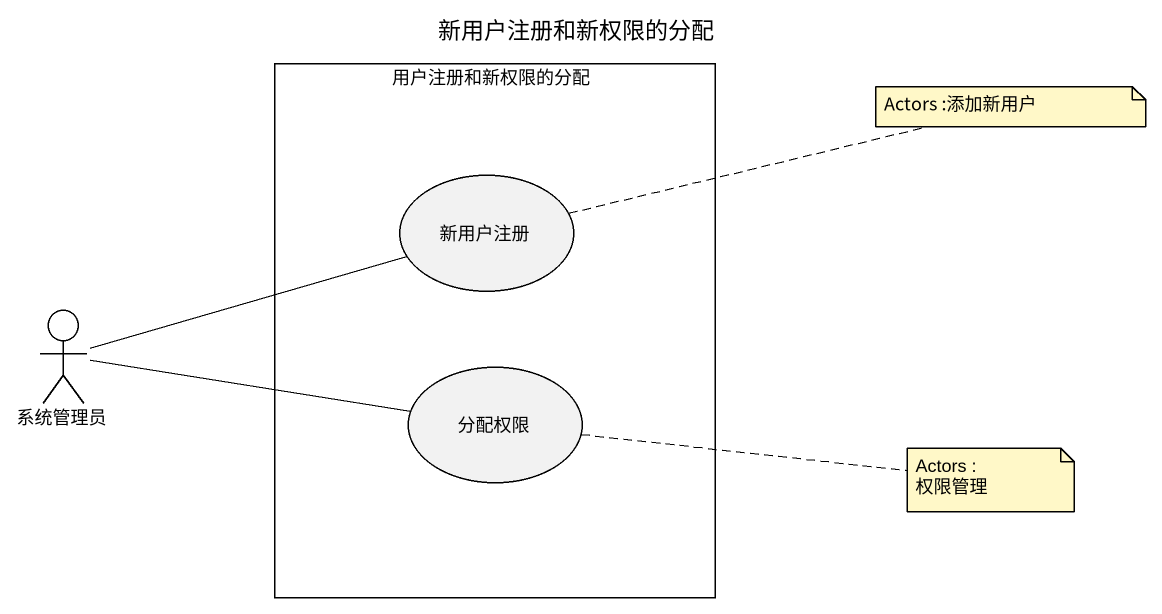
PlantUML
@startuml
title 新用户注册和新权限的分配
rectangle 用户注册和新权限的分配 {
  usecase 新用户注册
  usecase 分配权限
}
actor 系统管理员
系统管理员 -right- 新用户注册
系统管理员 -right- 分配权限
note right of 新用户注册 : Actors :添加新用户
note right of 分配权限 : Actors : 权限管理
@enduml
